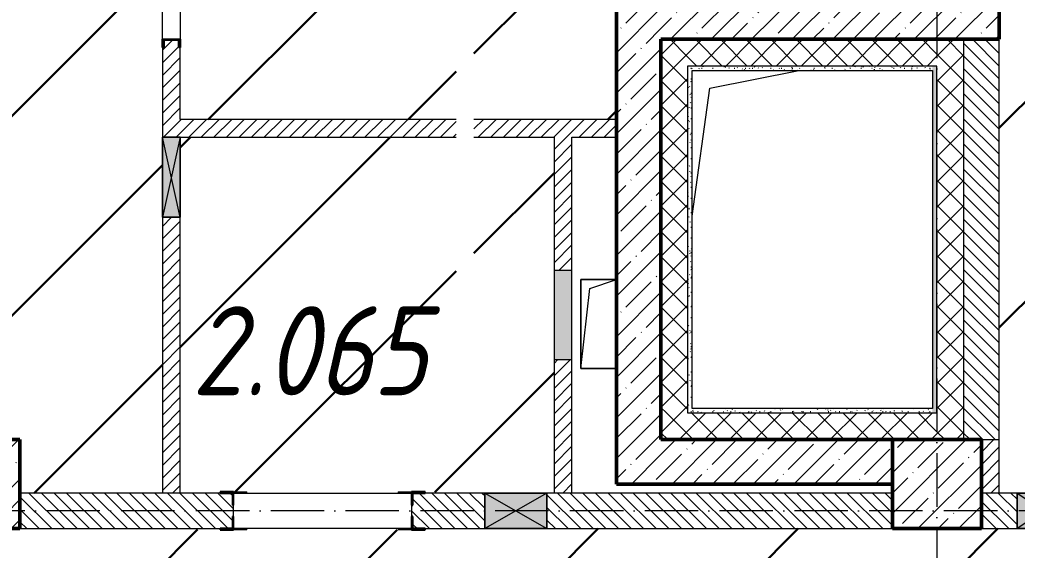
# Model space of a CAD drawing. Header units: millimetres. Extents: x -17017 to 628417, y -109036 to 199237.
# Drawn here: x 121260 to 126860, y 118774 to 121754 of the extents above; entities that cross this region are included whole.
import ezdxf

# ---------------------------------------------------------------- set-up
doc = ezdxf.new("R2010")
doc.units = ezdxf.units.MM
doc.linetypes.add('50_200_ШТРИХ_1Т_ш5_п1_п1_', pattern=[700, 500, -100, 0, -100])
for name, color, linetype, lineweight in [('3.1) ЖБ окна 1.2 м', 102, 'Continuous', 30), ('A-DETL-GENF-OTLN', 7, 'Continuous', 9), ('A-FLOR-____-OTLN', 7, 'Continuous', 9), ('A-GENM-____-MCUT', 7, 'Continuous', 25), ('A-GENM-____-OTLN', 7, 'Continuous', 9), ('A-GENM-____-OTLN-1', 7, 'Continuous', 25), ('A-GLAZ-____-OTLN', 7, 'Continuous', 9), ('A-WALL-____-MCUT', 7, 'Continuous', 13), ('A-WALL-____-MCUT-1', 7, 'Continuous', 9), ('A-WALL-____-MCUT-2', 7, 'Continuous', 50), ('A-WALL-____-PATT-1', 7, 'Continuous', 9), ('A-WALL-FNSH-MCUT-1', 7, 'Continuous', 9), ('I-WALL-____-OTLN', 7, 'Continuous', 9), ('S-COLS-____-MCUT', 7, 'Continuous', 50), ('S-COLS-____-OTLN', 7, 'Continuous', 9), ('S-GRID-____-OTLN-1', 7, '50_200_ШТРИХ_1Т_ш5_п1_п1_', 9), ('Марки помещений', 7, 'Continuous', 9), ('стяжа', 7, 'Continuous', 30)]:
    doc.layers.add(name, color=color, linetype=linetype, lineweight=lineweight)
doc.layers.add('A-WALL-____-PATT-2', color=7, linetype='Continuous', lineweight=9, true_color=0x787878)
doc.styles.add('ISOCPEUR_I_2', font='isocpeui.ttf', dxfattribs={"width": 0.85, "height": 2.3})
pattern_1 = [(45, (43259.71, 63713.66), (-35.35534, 35.35534), [])]
pattern_2 = [(135, (43259.71, 63713.66), (-35.35534, -35.35534), [])]
pattern_3 = [(45, (43259.71, 63713.66), (-114.04925, 114.04925), []), (45, (43373.76, 63713.66), (-114.04925, 114.04925), [201.612, -40.322, 3.353, -36.97])]
pattern_4 = [(0, (43259.711, 63713.659), (81.28, 20.32), [3.353, -57.607, 3.353, -57.607, -325.12]), (0, (43259.711, 63713.659), (81.28, 20.32), [-121.92, 3.353, -118.567, 3.353, -57.607, -142.24]), (0, (43259.711, 63713.659), (81.28, 20.32), [-304.8, 3.353, -37.287, 3.353, -98.247]), (120, (43290.191, 63723.819), (-58.2376362, 60.230545), [3.353, -57.607, 3.353, -57.607, -325.12]), (120, (43290.191, 63723.819), (-58.2376362, 60.230545), [-121.92, 3.353, -118.567, 3.353, -57.607, -142.24]), (120, (43290.191, 63723.819), (-58.2376362, 60.230545), [-304.8, 3.353, -37.287, 3.353, -98.247]), (240, (43300.351, 63764.459), (-23.0423638, -80.550545), [3.353, -57.607, 3.353, -57.607, -325.12]), (240, (43300.351, 63764.459), (-23.0423638, -80.550545), [-121.92, 3.353, -118.567, 3.353, -57.607, -142.24]), (240, (43300.351, 63764.459), (-23.0423638, -80.550545), [-304.8, 3.353, -37.287, 3.353, -98.247])]
pattern_5 = [(45, (43259.71, 63713.66), (-70.71068, 70.71068), []), (135, (43259.71, 63713.66), (-70.71068, -70.71068), [])]

# ---------------------------------------------------------------- blocks, each defined once
blk = doc.blocks.new('BSC_Колонна _Прямоугольная - 500х500-V37-АР1_План отверстий 2 этажа в осях 1-64_Ю-ЯЯ')
at = {"layer": 'S-COLS-____-OTLN'}
h = blk.add_hatch(dxfattribs=at)
h.set_pattern_fill('FP_47', color=256, style=0, pattern_type=2)
h.set_pattern_definition([(45, (-83150, -55431.04), (-114.04925, 114.04925), []), (45, (-83035.95, -55431.04), (-114.04925, 114.04925), [201.613, -40.323, 3.353, -36.97])])
h.paths.add_polyline_path([(-250, -250), (250, -250), (250, 250), (-250, 250)], flags=0)
at = {"layer": 'S-COLS-____-MCUT'}
for p, q in [((250, 250), (-250, 250)), ((-250, 250), (-250, -250)), ((250, -250), (250, 250)), ((-250, -250), (250, -250))]:
    blk.add_line(p, q, dxfattribs=at)
blk = doc.blocks.new('BSC_Колонна _Прямоугольная - 500х500-V41-АР1_План отверстий 2 этажа в осях 1-64_Ю-ЯЯ')
at = {"layer": 'S-COLS-____-OTLN'}
h = blk.add_hatch(dxfattribs=at)
h.set_pattern_fill('FP_51', color=256, style=0, pattern_type=2)
h.set_pattern_definition([(45, (-77750, -55431.04), (-114.04925, 114.04925), []), (45, (-77635.95, -55431.04), (-114.04925, 114.04925), [201.613, -40.323, 3.353, -36.97])])
h.paths.add_polyline_path([(-250, -250), (250, -250), (250, 250), (-250, 250)], flags=0)
at = {"layer": 'S-COLS-____-MCUT'}
for p, q in [((250, 250), (-250, 250)), ((-250, 250), (-250, -250)), ((250, -250), (250, 250)), ((-250, -250), (250, -250))]:
    blk.add_line(p, q, dxfattribs=at)
blk = doc.blocks.new('154_Стойка_СКБ_Швеллер - СМ-2180_100-28278555-АР1_План отверстий 2 этажа в осях 1-64_Ю-ЯЯ')
at = {"layer": 'A-GENM-____-MCUT'}
for p, q in [((125, 50), (171, 50)), ((125, -50), (125, 50)), ((129.5, 42.4), (129.5, -42.4)), ((171, 42.4), (129.5, 42.4)), ((171, 50), (171, 42.4)), ((171, -50), (125, -50)), ((129.5, -42.4), (171, -42.4)), ((171, -42.4), (171, -50))]:
    blk.add_line(p, q, dxfattribs=at)
blk = doc.blocks.new('154_Стойка_СКБ_Уголок - СМ-2180_200-28268025-АР1_План отверстий 2 этажа в осях 1-64_Ю-ЯЯ')
at = {"layer": 'A-GENM-____-MCUT'}
for p, q in [((125, 156), (125, 81)), ((200, 156), (125, 156)), ((131, 81), (131, 150)), ((131, 150), (200, 150)), ((200, 150), (200, 156)), ((125, 81), (131, 81)), ((131, 19), (125, 19)), ((125, 19), (125, -56)), ((131, -50), (131, 19)), ((125, -56), (200, -56)), ((200, -50), (131, -50)), ((200, -56), (200, -50))]:
    blk.add_line(p, q, dxfattribs=at)
blk = doc.blocks.new('Стойка_Влож_Уголок_Опорный - Уголок-28213941-АР1_План отверстий 2 этажа в осях 1-64_Ю-ЯЯ')
at = {"layer": 'A-GENM-____-OTLN'}
for p, q in [((-212, -6), (-212, 0)), ((0, 0), (0, -6)), ((-212, -75), (-212, -6)), ((-212, -6), (-206, -6)), ((-6, -6), (0, -6)), ((0, -6), (0, -75)), ((-212, -75), (-206, -75)), ((-6, -75), (0, -75))]:
    blk.add_line(p, q, dxfattribs=at)
blk = doc.blocks.new('AR_Отверстие Ниша - Лючок-32403779-АР1_План отверстий 2 этажа в осях 1-64_Ю-ЯЯ')
at = {"layer": 'A-GLAZ-____-OTLN'}
blk.add_hatch(color=256, dxfattribs=at).paths.add_polyline_path([(250, -50), (250, 50), (-250, 50), (-250, -50)], flags=0)
for p, q in [((250, 50), (-250, 50)), ((-250, 50), (-250, -50)), ((250, -50), (250, 50)), ((-250, -50), (250, -50))]:
    blk.add_line(p, q, dxfattribs=at)
blk = doc.blocks.new('AR_Отверстие прямоугольное _в плите_ - AR_Отверстие прямоугольное _в плите_-30229458-АР1_План отверстий 2 этажа в осях 1-64_Ю-ЯЯ')
at = {"layer": 'A-GENM-____-OTLN'}
for p, q in [((100, 250), (-100, 250)), ((-100, 250), (-100, -250)), ((-50, 200), (100, 250)), ((-100, -250), (-50, 200)), ((-100, -250), (100, -250))]:
    blk.add_line(p, q, dxfattribs=at)
blk = doc.blocks.new('AR_Отверстие прямоугольное _в плите_ - AR_Отверстие прямоугольное _в плите_-30552518-АР1_План отверстий 2 этажа в осях 1-64_Ю-ЯЯ')
at = {"layer": 'A-GENM-____-OTLN'}
for p, q in [((-550, 850), (-50, 950)), ((-650, 131.8), (-550, 850))]:
    blk.add_line(p, q, dxfattribs=at)
blk = doc.blocks.new('AR_Отверстие прямоугольное _в стене__БезПР - AR_Отверстие прямоугольное _в стене__БезПР-36789171-АР1_План отверстий 2 этажа в осях 1-64_Ю-ЯЯ')
at = {"layer": 'A-GLAZ-____-OTLN'}
blk.add_hatch(color=256, dxfattribs=at).paths.add_polyline_path([(150, -100), (150, 100), (-150, 100), (-150, -100)], flags=0)
at = {"layer": 'A-DETL-GENF-OTLN'}
for p, q in [((-150, -100), (-150, 100)), ((-150, 100), (150, 100)), ((150, 100), (-150, -100)), ((-150, 100), (150, -100)), ((150, 100), (-150, 100)), ((-150, 100), (-150, -100)), ((150, 100), (150, -100)), ((150, -100), (150, 100)), ((150, -100), (-150, -100)), ((-150, -100), (150, -100))]:
    blk.add_line(p, q, dxfattribs=at)
at = {"layer": 'A-GLAZ-____-OTLN'}
blk.add_line((150, 100), (-150, 100), dxfattribs=at)
blk = doc.blocks.new('AR_Отверстие прямоугольное _в стене__БезПР - AR_Отверстие прямоугольное _в стене__БезПР-36428569-АР1_План отверстий 2 этажа в осях 1-64_Ю-ЯЯ')
at = {"layer": 'A-GLAZ-____-OTLN'}
blk.add_hatch(color=256, dxfattribs=at).paths.add_polyline_path([(225, -50), (225, 50), (-225, 50), (-225, -50), (-68.5, -50)], flags=0)
at = {"layer": 'A-DETL-GENF-OTLN'}
for p, q in [((-225, -50), (-225, 50)), ((-225, 50), (225, 50)), ((225, 50), (-225, -50)), ((-225, 50), (225, -50)), ((225, 50), (-225, 50)), ((-225, 50), (-225, -50)), ((225, 50), (225, -50)), ((225, -50), (225, 50)), ((225, -50), (-225, -50)), ((-225, -50), (225, -50))]:
    blk.add_line(p, q, dxfattribs=at)
at = {"layer": 'A-GLAZ-____-OTLN'}
blk.add_line((225, 50), (-225, 50), dxfattribs=at)
blk = doc.blocks.new('AR_Отверстие прямоугольное _в стене_ - AR_Отверстие прямоугольное _в стене__ОВ-36829206-АР1_План отверстий 2 этажа в осях 1-64_Ю-ЯЯ')
at = {"layer": 'A-GLAZ-____-OTLN'}
blk.add_hatch(color=256, dxfattribs=at).paths.add_polyline_path([(175, -100), (175, 100), (-175, 100), (-175, -100)], flags=0)
at = {"layer": 'A-DETL-GENF-OTLN'}
for p, q in [((-175, -100), (-175, 100)), ((-175, 100), (175, 100)), ((175, 100), (-175, -100)), ((-175, 100), (175, -100)), ((175, 100), (-175, 100)), ((-175, 100), (-175, -100)), ((175, 100), (175, -100)), ((175, -100), (175, 100)), ((175, -100), (-175, -100)), ((-175, -100), (175, -100))]:
    blk.add_line(p, q, dxfattribs=at)
blk = doc.blocks.new('2этаж')
at = {"layer": 'S-GRID-____-OTLN-1', "color": 251, "ltscale": 0.6, "true_color": 0x636466}
for p, q in [((67558.3, 549908.8), (67558.3, 498997)), ((88482.7, 514297), (-20260.4, 514297))]:
    blk.add_line(p, q, dxfattribs=at)

msp = doc.modelspace()

# ---------------------------------------------------------------- hatches: boundary and pattern name
at = {"layer": 'A-WALL-____-PATT-1'}
h = msp.add_hatch(dxfattribs=at)
h.set_pattern_fill('FP_5', color=256, style=0, pattern_type=2)
h.set_pattern_definition(pattern_1)
h.paths.add_polyline_path([(122159.7, 119094.7), (122159.7, 120644.7), (122059.7, 120644.7), (122059.7, 119094.7)], flags=0)
h.paths.add_polyline_path([(122067.3, 121094.7), (122159.7, 121094.7), (122159.7, 121598.7), (122152.1, 121598.7), (122152.1, 121640.2), (122067.3, 121640.2), (122067.3, 121598.7), (122059.7, 121598.7), (122059.7, 121094.7)], flags=0)
h.paths.add_polyline_path([(122067.3, 122799.2), (122152.1, 122799.2), (122152.1, 122840.7), (122159.7, 122840.7), (122159.7, 123824.7), (122059.7, 123824.7), (122059.7, 122840.7), (122067.3, 122840.7)], flags=0)
h = msp.add_hatch(dxfattribs=at)
h.set_pattern_fill('FP_13', color=256, style=0, pattern_type=2)
h.set_pattern_definition(pattern_3)
h.paths.add_polyline_path([(124609.7, 119144.7), (124859.7, 119144.7), (124859.7, 121894.7), (124609.7, 121894.7), (124609.7, 120938.3)], flags=0)
h = msp.add_hatch(dxfattribs=at)
h.set_pattern_fill('FP_13', color=256, style=0, pattern_type=2)
h.set_pattern_definition(pattern_3)
h.paths.add_polyline_path([(126759.7, 121644.7), (126759.7, 121894.7), (124859.7, 121894.7), (124859.7, 121644.7), (126317.1, 121644.7)], flags=0)
h = msp.add_hatch(dxfattribs=at)
h.set_pattern_fill('FP_1', color=256, style=0, pattern_type=2)
h.set_pattern_definition(pattern_5)
h.paths.add_polyline_path([(124859.7, 119544.7), (125009.7, 119544.7), (125009.7, 121644.7), (124859.7, 121644.7), (124859.7, 119569.7)], flags=0)
h = msp.add_hatch(dxfattribs=at)
h.set_pattern_fill('FP_1', color=256, style=0, pattern_type=2)
h.set_pattern_definition(pattern_5)
h.paths.add_polyline_path([(126317.1, 121494.7), (126409.7, 121494.7), (126409.7, 121644.7), (125009.7, 121644.7), (125009.7, 121494.7), (125034.7, 121494.7)], flags=0)
h = msp.add_hatch(dxfattribs=at)
h.set_pattern_fill('FP_1', color=256, style=0, pattern_type=2)
h.set_pattern_definition(pattern_5)
h.paths.add_polyline_path([(126409.7, 119394.7), (126559.7, 119394.7), (126559.7, 121644.7), (126409.7, 121644.7), (126409.7, 119544.7)], flags=0)
h = msp.add_hatch(dxfattribs=at)
h.set_pattern_fill('FP_6', color=256, style=0, pattern_type=2)
h.set_pattern_definition(pattern_2)
h.paths.add_polyline_path([(126759.7, 119394.7), (126759.7, 121644.7), (126559.7, 121644.7), (126559.7, 119394.7), (126659.7, 119394.7)], flags=0)
h = msp.add_hatch(dxfattribs=at)
h.set_pattern_fill('FP_5', color=256, style=0, pattern_type=2)
h.set_pattern_definition(pattern_1)
h.paths.add_polyline_path([(123809.7, 121094.7), (124609.7, 121094.7), (124609.7, 121194.7), (123809.7, 121194.7), (123809.7, 121116.1)], flags=0)
h.paths.add_polyline_path([(122782.1, 121094.7), (123709.7, 121094.7), (123709.7, 121194.7), (122159.7, 121194.7), (122159.7, 121094.7)], flags=0)
h = msp.add_hatch(dxfattribs=at)
h.set_pattern_fill('FP_5', color=256, style=0, pattern_type=2)
h.set_pattern_definition(pattern_1)
h.paths.add_polyline_path([(124359.7, 119094.7), (124359.7, 119844.7), (124259.7, 119844.7), (124259.7, 119094.7)], flags=0)
h.paths.add_polyline_path([(124259.7, 120344.7), (124359.7, 120344.7), (124359.7, 121094.7), (124259.7, 121094.7), (124259.7, 120938.3)], flags=0)
h = msp.add_hatch(dxfattribs=at)
h.set_pattern_fill('FP_1', color=256, style=0, pattern_type=2)
h.set_pattern_definition(pattern_5)
h.paths.add_polyline_path([(126317.1, 119394.7), (126409.7, 119394.7), (126409.7, 119544.7), (124859.7, 119544.7), (124859.7, 119394.7), (126159.7, 119394.7)], flags=0)
h = msp.add_hatch(dxfattribs=at)
h.set_pattern_fill('FP_13', color=256, style=0, pattern_type=2)
h.set_pattern_definition(pattern_3)
h.paths.add_polyline_path([(126159.7, 119144.7), (126159.7, 119394.7), (124859.7, 119394.7), (124859.7, 119144.7)], flags=0)
h = msp.add_hatch(dxfattribs=at)
h.set_pattern_fill('FP_5', color=256, style=0, pattern_type=2)
h.set_pattern_definition(pattern_1)
h.paths.add_polyline_path([(126759.7, 119094.7), (126759.7, 119394.7), (126659.7, 119394.7), (126659.7, 119094.7)], flags=0)
h = msp.add_hatch(dxfattribs=at)
h.set_pattern_fill('FP_6', color=256, style=0, pattern_type=2)
h.set_pattern_definition(pattern_2)
h.paths.add_polyline_path([(126159.7, 118894.7), (126159.7, 119094.7), (124219.7, 119094.7), (124219.7, 118894.7), (124549.6, 118894.7)], flags=0)
h.paths.add_polyline_path([(123465.7, 118894.7), (123869.7, 118894.7), (123869.7, 119094.7), (123465.7, 119094.7), (123465.7, 119025.7), (123459.7, 119025.7), (123459.7, 118963.7), (123465.7, 118963.7), (123465.7, 118895.1)], flags=0)
h.paths.add_polyline_path([(122453.7, 118894.7), (122453.7, 118963.7), (122459.7, 118963.7), (122459.7, 119025.7), (122453.7, 119025.7), (122453.7, 119094.7), (121259.7, 119094.7), (121259.7, 118894.7), (122384.7, 118894.7)], flags=0)
h = msp.add_hatch(dxfattribs=at)
h.set_pattern_fill('FP_6', color=256, style=0, pattern_type=2)
h.set_pattern_definition(pattern_2)
h.paths.add_polyline_path([(130924.7, 118894.7), (130924.7, 119094.7), (130809.7, 119094.7), (130809.7, 119091.7), (130762.7, 119091.1), (130762.7, 118897.7), (130809.7, 118897.7), (130809.7, 118894.7)], flags=0)
h.paths.add_polyline_path([(129184.7, 118894.7), (129603.7, 118894.7), (129603.7, 118963.7), (129609.7, 118963.7), (129609.7, 119025.7), (129603.7, 119025.7), (129603.7, 119094.7), (129115.7, 119094.7), (129115.7, 119025.7), (129109.7, 119025.7), (129109.7, 118963.7), (129115.7, 118963.7), (129115.7, 118894.7)], flags=0)
h.paths.add_polyline_path([(127159.7, 118894.7), (127953.7, 118895.6), (127953.7, 118963.7), (127959.7, 118963.7), (127959.7, 119025.7), (127953.7, 119025.7), (127953.7, 119094.7), (127159.7, 119094.7), (127159.7, 119017.8)], flags=0)
h.paths.add_polyline_path([(126859.7, 118894.7), (126859.7, 119094.7), (126659.7, 119094.7), (126659.7, 118894.7)], flags=0)
at = {"layer": 'A-WALL-____-PATT-2'}
h = msp.add_hatch(dxfattribs=at)
h.set_pattern_fill('FP_164', color=256, style=0, pattern_type=2)
h.set_pattern_definition(pattern_4)
h.paths.add_polyline_path([(125034.7, 119569.7), (125034.7, 121494.7), (125009.7, 121494.7), (125009.7, 119569.7)], flags=0)
h = msp.add_hatch(dxfattribs=at)
h.set_pattern_fill('FP_164', color=256, style=0, pattern_type=2)
h.set_pattern_definition(pattern_4)
h.paths.add_polyline_path([(126384.7, 121469.7), (126384.7, 121494.7), (125034.7, 121494.7), (125034.7, 121469.7), (126317.1, 121469.7)], flags=0)
h = msp.add_hatch(dxfattribs=at)
h.set_pattern_fill('FP_164', color=256, style=0, pattern_type=2)
h.set_pattern_definition(pattern_4)
h.paths.add_polyline_path([(126384.7, 119544.7), (126409.7, 119544.7), (126409.7, 121494.7), (126384.7, 121494.7), (126384.7, 119569.7)], flags=0)
h = msp.add_hatch(dxfattribs=at)
h.set_pattern_fill('FP_164', color=256, style=0, pattern_type=2)
h.set_pattern_definition(pattern_4)
h.paths.add_polyline_path([(126384.7, 119544.7), (126384.7, 119569.7), (125009.7, 119569.7), (125009.7, 119544.7), (126317.1, 119544.7)], flags=0)
at = {"layer": 'стяжа'}
h = msp.add_hatch(dxfattribs=at)
h.set_pattern_fill('ANSI31', color=5, scale=250)
h.paths.add_polyline_path([(121359.7, 125889.7), (121359.7, 126239.7), (121359.7, 126594.7), (120759.7, 126594.7), (120759.7, 127094.7), (120859.7, 127094.7), (120859.7, 127794.7), (118269.7, 127794.7), (118269.7, 126894.7), (118259.7, 126894.7), (118259.7, 119094.7), (118484.7, 119094.7), (118484.7, 119100.7), (118559.7, 119100.7), (118565.7, 119100.7), (118634.7, 119100.7), (118709.7, 119094.7), (119409.7, 119094.7), (119634.7, 119094.7), (119634.7, 119100.7), (119703.7, 119100.7), (119709.7, 119100.7), (119784.7, 119100.7), (119909.7, 119094.7), (120609.7, 119094.7), (120759.7, 119094.7), (120759.7, 119394.7), (121259.7, 119394.7), (121259.7, 119094.7), (122059.7, 119094.7), (122059.7, 120644.7), (122059.7, 121094.7), (122059.7, 121598.7), (122059.7, 121644.7), (122059.7, 122034.7), (122059.7, 122294.7), (122059.7, 122794.7), (122059.7, 122840.7), (122059.7, 123094.7), (121459.7, 123094.7), (120759.7, 123094.7), (120759.7, 123594.7), (120759.7, 124544.7), (121359.7, 124544.7), (121359.7, 125398.7), (121359.7, 125444.7)])
h.paths.add_polyline_path([(126059.7, 126594.7), (126059.7, 127094.7), (126059.7, 127794.7), (125484.7, 127794.7), (124859.7, 127794.7), (123759.7, 127794.7), (123234.7, 127794.7), (123234.7, 127788.7), (123159.7, 127788.7), (121659.7, 127794.7), (121459.7, 127794.7), (121459.7, 127094.7), (121459.7, 126594.7), (121459.7, 126239.7), (121459.7, 125889.7), (121459.7, 125444.7), (121459.7, 125398.7), (121459.7, 125314.7), (126059.7, 125314.7)])
h.paths.add_polyline_path([(125659.7, 126394.7), (125659.7, 126594.7), (125859.7, 126594.7), (125859.7, 126394.7)], flags=16)
h.paths.add_polyline_path([(125659.7, 122644.7), (125659.7, 123724.7), (124209.7, 123724.7), (124159.7, 123724.7), (122509.7, 123724.7), (122209.7, 123724.7), (122159.7, 123724.7), (122159.7, 122840.7), (122159.7, 122794.7), (122159.7, 122294.7), (122159.7, 122034.7), (122159.7, 121644.7), (122159.7, 121598.7), (122159.7, 121194.7), (123709.7, 121194.7), (123709.7, 121619.7), (123809.7, 121619.7), (123809.7, 121194.7), (124609.7, 121194.7), (124609.7, 121894.7), (125659.7, 121894.7), (125659.7, 122144.7)])
h.paths.add_polyline_path([(123759.7, 122894.4), (123759.7, 123094.4), (123959.7, 123094.4), (123959.7, 122894.4)], flags=16)
h.paths.add_polyline_path([(124404.7, 122039.7), (124424.7, 122039.7), (124424.7, 121929.7), (124574.7, 121929.7), (124574.7, 121909.7), (124404.7, 121909.7)], flags=16)
h.paths.add_polyline_path([(124404.7, 122689.7), (124404.7, 122929.7), (124424.7, 122929.7), (124424.7, 122819.7), (125624.7, 122819.7), (125624.7, 122799.7), (124424.7, 122799.7), (124424.7, 122689.7)], flags=16)
h.paths.add_polyline_path([(124404.7, 123579.7), (124404.7, 123689.7), (124424.7, 123689.7), (124424.7, 123579.7)], flags=16)
h.paths.add_polyline_path([(124259.7, 120344.7), (124259.7, 121094.7), (123809.7, 121094.7), (123809.7, 120319.7), (123709.7, 120319.7), (123709.7, 121094.7), (122159.7, 121094.7), (122159.7, 120644.7), (122159.7, 119094.7), (122384.7, 119094.7), (122384.7, 119100.7), (122459.7, 119100.7), (122465.7, 119100.7), (122534.7, 119100.7), (123384.7, 119095.2), (123384.7, 119100.7), (123453.7, 119100.7), (123459.7, 119100.7), (123534.7, 119100.7), (123869.7, 119094.7), (124219.7, 119094.7), (124259.7, 119094.7), (124259.7, 119844.7)])
h = msp.add_hatch(dxfattribs=at)
h.set_pattern_fill('ANSI31', color=5, scale=250)
h.paths.add_polyline_path([(132309.7, 120994.7), (132303.7, 120994.7), (132303.7, 121069.7), (132309.7, 123094.7), (131809.7, 123094.7), (131809.7, 123494.7), (130655.7, 123494.7), (130609.7, 123494.7), (129609.7, 123494.7), (129563.7, 123494.7), (129409.7, 123494.7), (129409.7, 121144.7), (129409.7, 121094.7), (129409.7, 119094.7), (129534.7, 119094.7), (129534.7, 119100.7), (129609.7, 119100.7), (129615.7, 119100.7), (129684.7, 119100.7), (129919.7, 119094.7), (130369.7, 119094.7), (130759.7, 119094.7), (130809.7, 119094.7), (130924.7, 119094.7), (131124.7, 119094.7), (132009.7, 119094.7), (132009.7, 119394.7), (132309.7, 119394.7), (132309.7, 119719.7), (132303.7, 119719.7), (132303.7, 119794.7)])
h.paths.add_polyline_path([(129309.7, 123094.7), (129155.7, 123094.7), (129109.7, 123094.7), (127959.7, 123094.7), (127913.7, 123094.7), (127159.7, 123094.7), (126859.7, 123094.7), (126759.7, 123094.7), (126759.7, 121894.7), (126759.7, 121644.7), (126759.7, 119394.7), (126759.7, 119094.7), (126859.7, 119094.7), (127159.7, 119094.7), (127884.7, 119094.7), (127884.7, 119100.7), (127959.7, 119100.7), (127965.7, 119100.7), (128034.7, 119100.7), (128269.7, 119094.7), (128719.7, 119094.7), (129034.7, 119094.7), (129034.7, 119100.7), (129103.7, 119100.7), (129109.7, 119100.7), (129184.7, 119100.7), (129309.7, 119098.6), (129309.7, 121094.7), (129309.7, 121144.7)])
h.paths.add_polyline_path([(129309.7, 126994.7), (129109.7, 126994.7), (128609.7, 126994.7), (126759.7, 126994.7), (126759.7, 126594.7), (126759.7, 125968.7), (126765.7, 125968.7), (126765.7, 125420.7), (126759.7, 125094.7), (126759.7, 125044.7), (126759.7, 123594.7), (126759.7, 123194.7), (126859.7, 123194.7), (127159.7, 123194.7), (127913.7, 123194.7), (127959.7, 123194.7), (129109.7, 123194.7), (129155.7, 123194.7), (129309.7, 123194.7), (129309.7, 124814.7), (129309.7, 125074.7), (129309.7, 125294.7), (129309.7, 125344.7)])
h.paths.add_polyline_path([(128784.7, 126394.7), (128784.7, 126594.7), (128984.7, 126594.7), (128984.7, 126394.7)], flags=16)
h.paths.add_polyline_path([(132309.7, 126594.7), (131809.7, 126594.7), (131809.7, 126994.7), (129409.7, 126994.7), (129409.7, 125344.7), (129409.7, 125294.7), (129409.7, 125074.7), (129409.7, 124814.7), (129409.7, 123594.7), (129563.7, 123594.7), (129609.7, 123594.7), (130609.7, 123594.7), (130655.7, 123594.7), (131809.7, 123594.7), (131809.7, 123974.7), (131809.7, 124474.7), (131809.7, 125144.7), (132309.7, 125144.7)])
h.paths.add_polyline_path([(131959.7, 125194.5), (131959.7, 125394.5), (132159.7, 125394.5), (132159.7, 125194.5)], flags=16)
h = msp.add_hatch(dxfattribs=at)
h.set_pattern_fill('ANSI31', color=5, scale=250)
h.paths.add_polyline_path([(120759.7, 115244.7), (120759.7, 115394.7), (120759.7, 115894.7), (120759.7, 116394.7), (121259.7, 116394.7), (121759.7, 116394.7), (122944.7, 116394.7), (123294.7, 116394.7), (126559.7, 116394.7), (126559.7, 115894.7), (126659.7, 115894.7), (126859.7, 115894.7), (127559.7, 115894.7), (128969.7, 115894.7), (129669.7, 115894.7), (130924.7, 115894.7), (130924.7, 118894.7), (130809.7, 118894.7), (130759.7, 118894.7), (130369.7, 118894.7), (129919.7, 118894.7), (129684.7, 118894.7), (129684.7, 118888.7), (129615.7, 118888.7), (129609.7, 118888.7), (129534.7, 118888.7), (129184.7, 118894.7), (129184.7, 118888.7), (129109.7, 118888.7), (129103.7, 118888.7), (129034.7, 118888.7), (128719.7, 118894.7), (128269.7, 118894.7), (128034.7, 118894.7), (128034.7, 118888.7), (127965.7, 118888.7), (127959.7, 118888.7), (127884.7, 118888.7), (127159.7, 118894.7), (126859.7, 118894.7), (126659.7, 118894.7), (126159.7, 118894.7), (124219.7, 118894.7), (123869.7, 118894.7), (123534.7, 118894.7), (123534.7, 118888.7), (123459.7, 118888.7), (123453.7, 118888.7), (123384.7, 118888.7), (122534.7, 118894.2), (122534.7, 118888.7), (122465.7, 118888.7), (122459.7, 118888.7), (122384.7, 118888.7), (121259.7, 118894.7), (120759.7, 118894.7), (120609.7, 118894.7), (119909.7, 118894.7), (119784.7, 118894.7), (119784.7, 118888.7), (119709.7, 118888.7), (119703.7, 118888.7), (119634.7, 118888.7), (119409.7, 118894.7), (118709.7, 118894.7), (118634.7, 118894.7), (118634.7, 118888.7), (118565.7, 118888.7), (118559.7, 118888.7), (118484.7, 118888.7), (118259.7, 118894.7), (118259.7, 118844.7), (118259.7, 118344.7), (118209.7, 118344.7), (118209.7, 118244.7), (118009.7, 118244.7), (118009.7, 118169.7), (118015.7, 118169.7), (118015.7, 118094.7), (118009.7, 116294.7), (118015.7, 116294.7), (118015.7, 116219.7), (118009.7, 115894.7), (118259.7, 115894.7), (118259.7, 115394.7), (118209.7, 115394.7), (118209.7, 115294.7), (118009.7, 115294.7), (118009.7, 115169.7), (118015.7, 115169.7), (118015.7, 115094.7), (118009.7, 113294.7), (118015.7, 113294.7), (118015.7, 113219.7), (118009.7, 112169.7), (118015.7, 112169.7), (118015.7, 112094.7), (118009.7, 110294.7), (118015.7, 110294.7), (118015.7, 110219.7), (118009.7, 110144.7), (118259.7, 110144.7), (118259.7, 109644.7), (118209.7, 109644.7), (118209.7, 109544.7), (118009.7, 109544.7), (118009.7, 109169.7), (118015.7, 109169.7), (118015.7, 109094.7), (118009.7, 107294.7), (118015.7, 107294.7), (118015.7, 107219.7), (118009.7, 107194.7), (118259.7, 107194.7), (118259.7, 106894.7), (120759.7, 106894.7), (120759.7, 107194.7), (121259.7, 107194.7), (121259.7, 106894.7), (126159.7, 106894.7), (126159.7, 107194.7), (126659.7, 107194.7), (126659.7, 106894.7), (128134.7, 106894.7), (128134.7, 106900.7), (128209.7, 106900.7), (130209.7, 106894.7), (130209.7, 106900.7), (130284.7, 106900.7), (132009.7, 106894.7), (132009.7, 107194.7), (132009.7, 107369.7), (132003.7, 107369.7), (132003.7, 107444.7), (132009.7, 108394.7), (132009.7, 109394.7), (132009.7, 109544.7), (132003.7, 109544.7), (132003.7, 109619.7), (132009.7, 109644.7), (129459.7, 109644.7), (128359.7, 109644.7), (128134.7, 109644.7), (128134.7, 109638.7), (128059.7, 109638.7), (128053.7, 109638.7), (127984.7, 109638.7), (126984.7, 109644.3), (126984.7, 109638.7), (126915.7, 109638.7), (126909.7, 109638.7), (126834.7, 109638.7), (126659.7, 109644.7), (126159.7, 109644.7), (121259.7, 109644.7), (120759.7, 109644.7), (120759.7, 110144.7), (120759.7, 110644.7), (120759.7, 111214.8), (120759.7, 114744.7)])

# ---------------------------------------------------------------- linework, layer by layer
at = {"layer": 'A-FLOR-____-OTLN'}
for p, q in [((124409.7, 120294.7), (124609.7, 120294.7)), ((124409.7, 119794.7), (124409.7, 120294.7)), ((124609.7, 119794.7), (124409.7, 119794.7))]:
    msp.add_line(p, q, dxfattribs=at)
at = {"layer": 'A-WALL-____-MCUT'}
for p, q in [((126559.7, 121644.7), (126559.7, 119394.7)), ((126759.7, 119394.7), (126759.7, 121644.7)), ((126659.7, 119394.7), (126759.7, 119394.7)), ((122384.7, 119094.7), (121259.7, 119094.7)), ((123869.7, 119094.7), (123534.7, 119094.7)), ((126159.7, 119094.7), (124219.7, 119094.7)), ((126859.7, 119094.7), (126659.7, 119094.7)), ((122459.7, 118963.7), (122459.7, 119025.7)), ((123459.7, 119025.7), (123459.7, 118963.7)), ((121259.7, 118894.7), (122384.7, 118894.7)), ((123534.7, 118894.7), (123869.7, 118894.7)), ((124219.7, 118894.7), (126159.7, 118894.7)), ((126659.7, 118894.7), (126859.7, 118894.7))]:
    msp.add_line(p, q, dxfattribs=at)
at = {"layer": 'A-WALL-____-MCUT-1'}
for p, q in [((125009.7, 121494.7), (125009.7, 119544.7)), ((126409.7, 121494.7), (125009.7, 121494.7)), ((126409.7, 119544.7), (126409.7, 121494.7)), ((125009.7, 119544.7), (126409.7, 119544.7))]:
    msp.add_line(p, q, dxfattribs=at)
at = {"layer": 'A-WALL-____-MCUT-2'}
for p, q in [((124609.7, 121894.7), (124609.7, 119144.7)), ((126759.7, 121644.7), (126759.7, 121894.7)), ((124859.7, 119394.7), (124859.7, 121644.7)), ((124859.7, 121644.7), (126759.7, 121644.7)), ((126159.7, 119394.7), (124859.7, 119394.7)), ((124609.7, 119144.7), (126159.7, 119144.7))]:
    msp.add_line(p, q, dxfattribs=at)
at = {"layer": 'A-WALL-FNSH-MCUT-1'}
for p, q in [((122059.7, 121598.7), (122059.7, 121094.7)), ((122159.7, 121194.7), (122159.7, 121598.7)), ((125034.7, 119569.7), (125034.7, 121469.7)), ((125034.7, 121469.7), (126384.7, 121469.7)), ((126384.7, 121469.7), (126384.7, 119569.7)), ((123709.7, 121194.7), (122159.7, 121194.7)), ((124609.7, 121194.7), (123809.7, 121194.7)), ((122159.7, 121094.7), (123709.7, 121094.7)), ((123809.7, 121094.7), (124259.7, 121094.7)), ((124259.7, 121094.7), (124259.7, 120344.7)), ((124359.7, 121094.7), (124609.7, 121094.7)), ((124359.7, 120344.7), (124359.7, 121094.7)), ((122059.7, 120644.7), (122059.7, 119094.7)), ((122159.7, 119094.7), (122159.7, 120644.7)), ((124259.7, 119844.7), (124259.7, 119094.7)), ((124359.7, 119094.7), (124359.7, 119844.7)), ((126384.7, 119569.7), (125034.7, 119569.7)), ((126759.7, 119094.7), (126759.7, 119394.7))]:
    msp.add_line(p, q, dxfattribs=at)
at = {"layer": 'I-WALL-____-OTLN'}
for p, q in [((122059.7, 121644.7), (122059.7, 122034.7)), ((122159.7, 122034.7), (122159.7, 121644.7)), ((122459.7, 119094.7), (123459.7, 119094.7)), ((123459.7, 118894.7), (122459.7, 118894.7))]:
    msp.add_line(p, q, dxfattribs=at)

# ---------------------------------------------------------------- block references
at = {"layer": '3.1) ЖБ окна 1.2 м'}
msp.add_blockref('2этаж', (58851.4, -395302.3), dxfattribs=at)
at = {"layer": 'A-GENM-____-OTLN'}
for name, p in [('AR_Отверстие прямоугольное _в плите_ - AR_Отверстие прямоугольное _в плите_-30552518-АР1_План отверстий 2 этажа в осях 1-64_Ю-ЯЯ', (125684.7, 120519.7)), ('AR_Отверстие прямоугольное _в плите_ - AR_Отверстие прямоугольное _в плите_-30229458-АР1_План отверстий 2 этажа в осях 1-64_Ю-ЯЯ', (124509.7, 120044.7))]:
    msp.add_blockref(name, p, dxfattribs=at)
for p, rotation in [((122459.7, 119100.7), 89.99999999999957), ((123459.7, 118888.7), 269.9999999999995)]:
    msp.add_blockref('Стойка_Влож_Уголок_Опорный - Уголок-28213941-АР1_План отверстий 2 этажа в осях 1-64_Ю-ЯЯ', p, dxfattribs=dict(at, rotation=rotation))
at = {"layer": 'A-GENM-____-OTLN-1'}
for name, p, rotation in [('154_Стойка_СКБ_Швеллер - СМ-2180_100-28278555-АР1_План отверстий 2 этажа в осях 1-64_Ю-ЯЯ', (122109.7, 121769.7), 269.9999999999999), ('154_Стойка_СКБ_Уголок - СМ-2180_200-28268025-АР1_План отверстий 2 этажа в осях 1-64_Ю-ЯЯ', (122584.7, 119044.7), 180)]:
    msp.add_blockref(name, p, dxfattribs=dict(at, rotation=rotation))
msp.add_blockref('154_Стойка_СКБ_Уголок - СМ-2180_200-28268025-АР1_План отверстий 2 этажа в осях 1-64_Ю-ЯЯ', (123334.7, 118944.7), dxfattribs=at)
at = {"layer": 'A-GLAZ-____-OTLN'}
for name, p, rotation in [('AR_Отверстие прямоугольное _в стене__БезПР - AR_Отверстие прямоугольное _в стене__БезПР-36428569-АР1_План отверстий 2 этажа в осях 1-64_Ю-ЯЯ', (122109.7, 120869.7), 269.9999999999999), ('AR_Отверстие Ниша - Лючок-32403779-АР1_План отверстий 2 этажа в осях 1-64_Ю-ЯЯ', (124309.7, 120094.7), 270)]:
    msp.add_blockref(name, p, dxfattribs=dict(at, rotation=rotation))
for name, p in [('AR_Отверстие прямоугольное _в стене_ - AR_Отверстие прямоугольное _в стене__ОВ-36829206-АР1_План отверстий 2 этажа в осях 1-64_Ю-ЯЯ', (124044.7, 118994.7)), ('AR_Отверстие прямоугольное _в стене__БезПР - AR_Отверстие прямоугольное _в стене__БезПР-36789171-АР1_План отверстий 2 этажа в осях 1-64_Ю-ЯЯ', (127009.7, 118994.7))]:
    msp.add_blockref(name, p, dxfattribs=at)
at = {"layer": 'S-COLS-____-OTLN'}
for name, p in [('BSC_Колонна _Прямоугольная - 500х500-V41-АР1_План отверстий 2 этажа в осях 1-64_Ю-ЯЯ', (121009.7, 119144.7)), ('BSC_Колонна _Прямоугольная - 500х500-V37-АР1_План отверстий 2 этажа в осях 1-64_Ю-ЯЯ', (126409.7, 119144.7))]:
    msp.add_blockref(name, p, dxfattribs=at)

# ---------------------------------------------------------------- texts
at = {"layer": 'Марки помещений', "insert": (122223.9, 120144.4), "char_height": 500, "width": 785.654, "attachment_point": 1, "style": 'ISOCPEUR_I_2'}
msp.add_mtext('2.065', dxfattribs=at)

doc.saveas('drawing.dxf')
